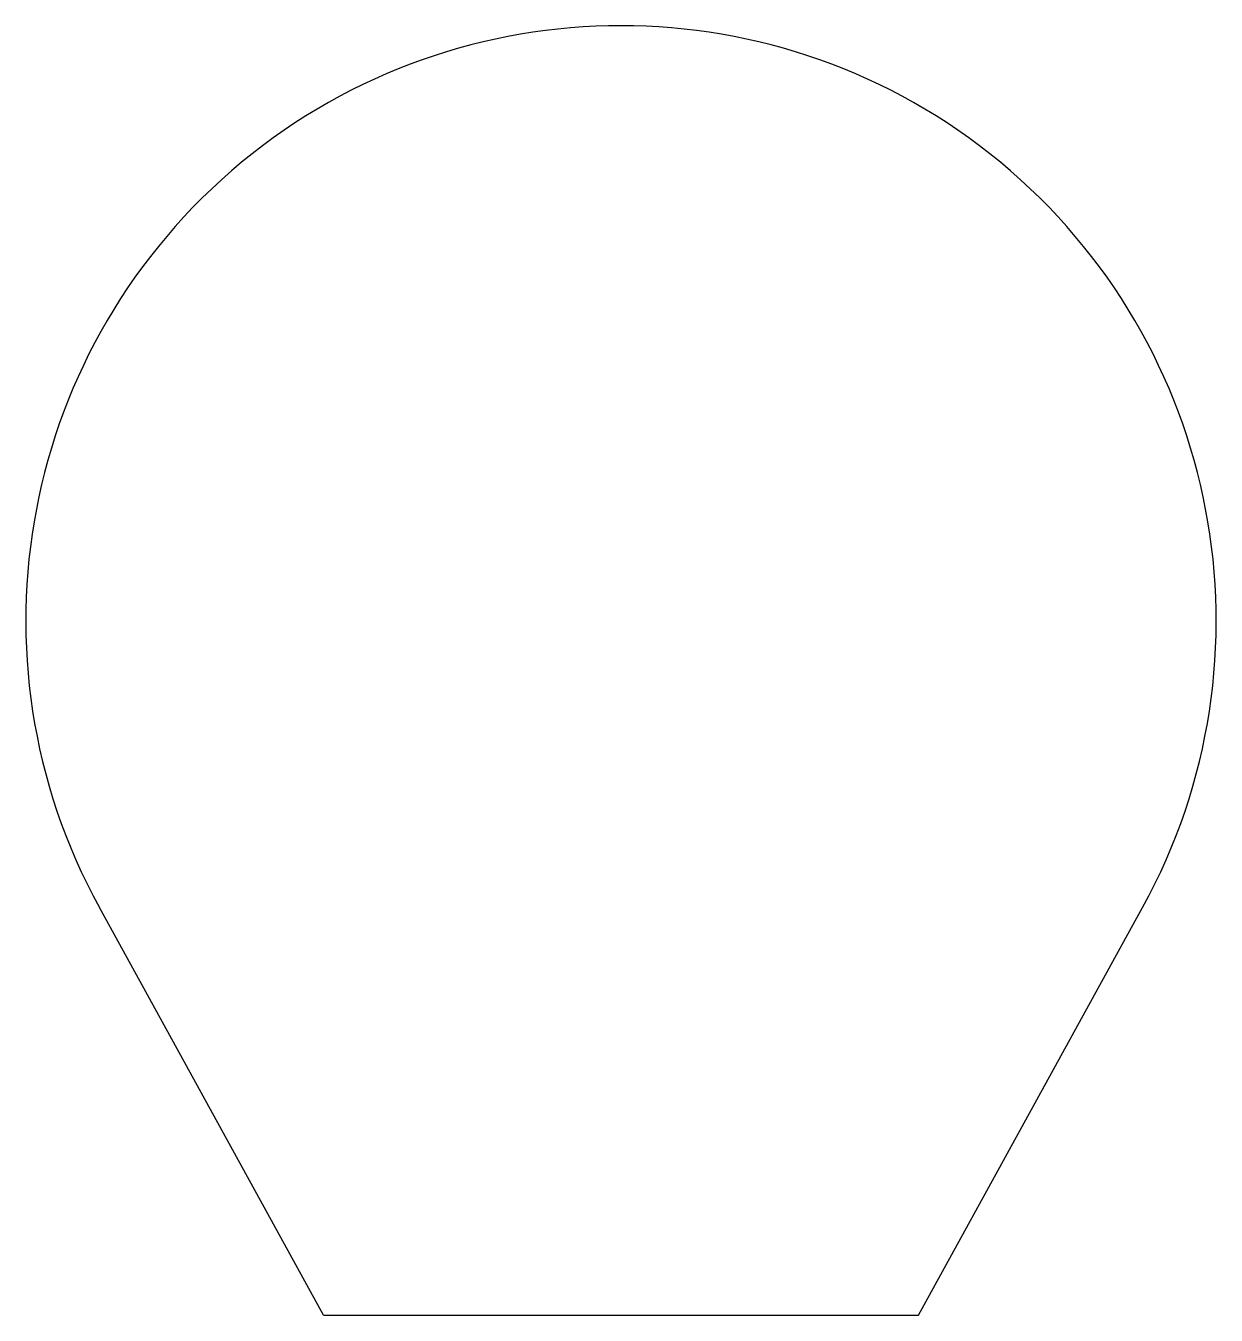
# Model space of a CAD drawing. Header units: millimetres. Extents: x -30 to 30, y -35 to 30.
import ezdxf

# ---------------------------------------------------------------- set-up
doc = ezdxf.new("R2010")
doc.units = ezdxf.units.MM

msp = doc.modelspace()

# ---------------------------------------------------------------- linework, layer by layer
at = {"color": 7, "linetype": 'Continuous', "lineweight": 25}
for p, q in [((-15, -35), (-26.293, -14.446)), ((15, -35), (26.293, -14.446)), ((-15, -35), (15, -35))]:
    msp.add_line(p, q, dxfattribs=at)
msp.add_arc((0, 0), 30, 331.21461, 208.78539, dxfattribs=at)

doc.saveas('drawing.dxf')
